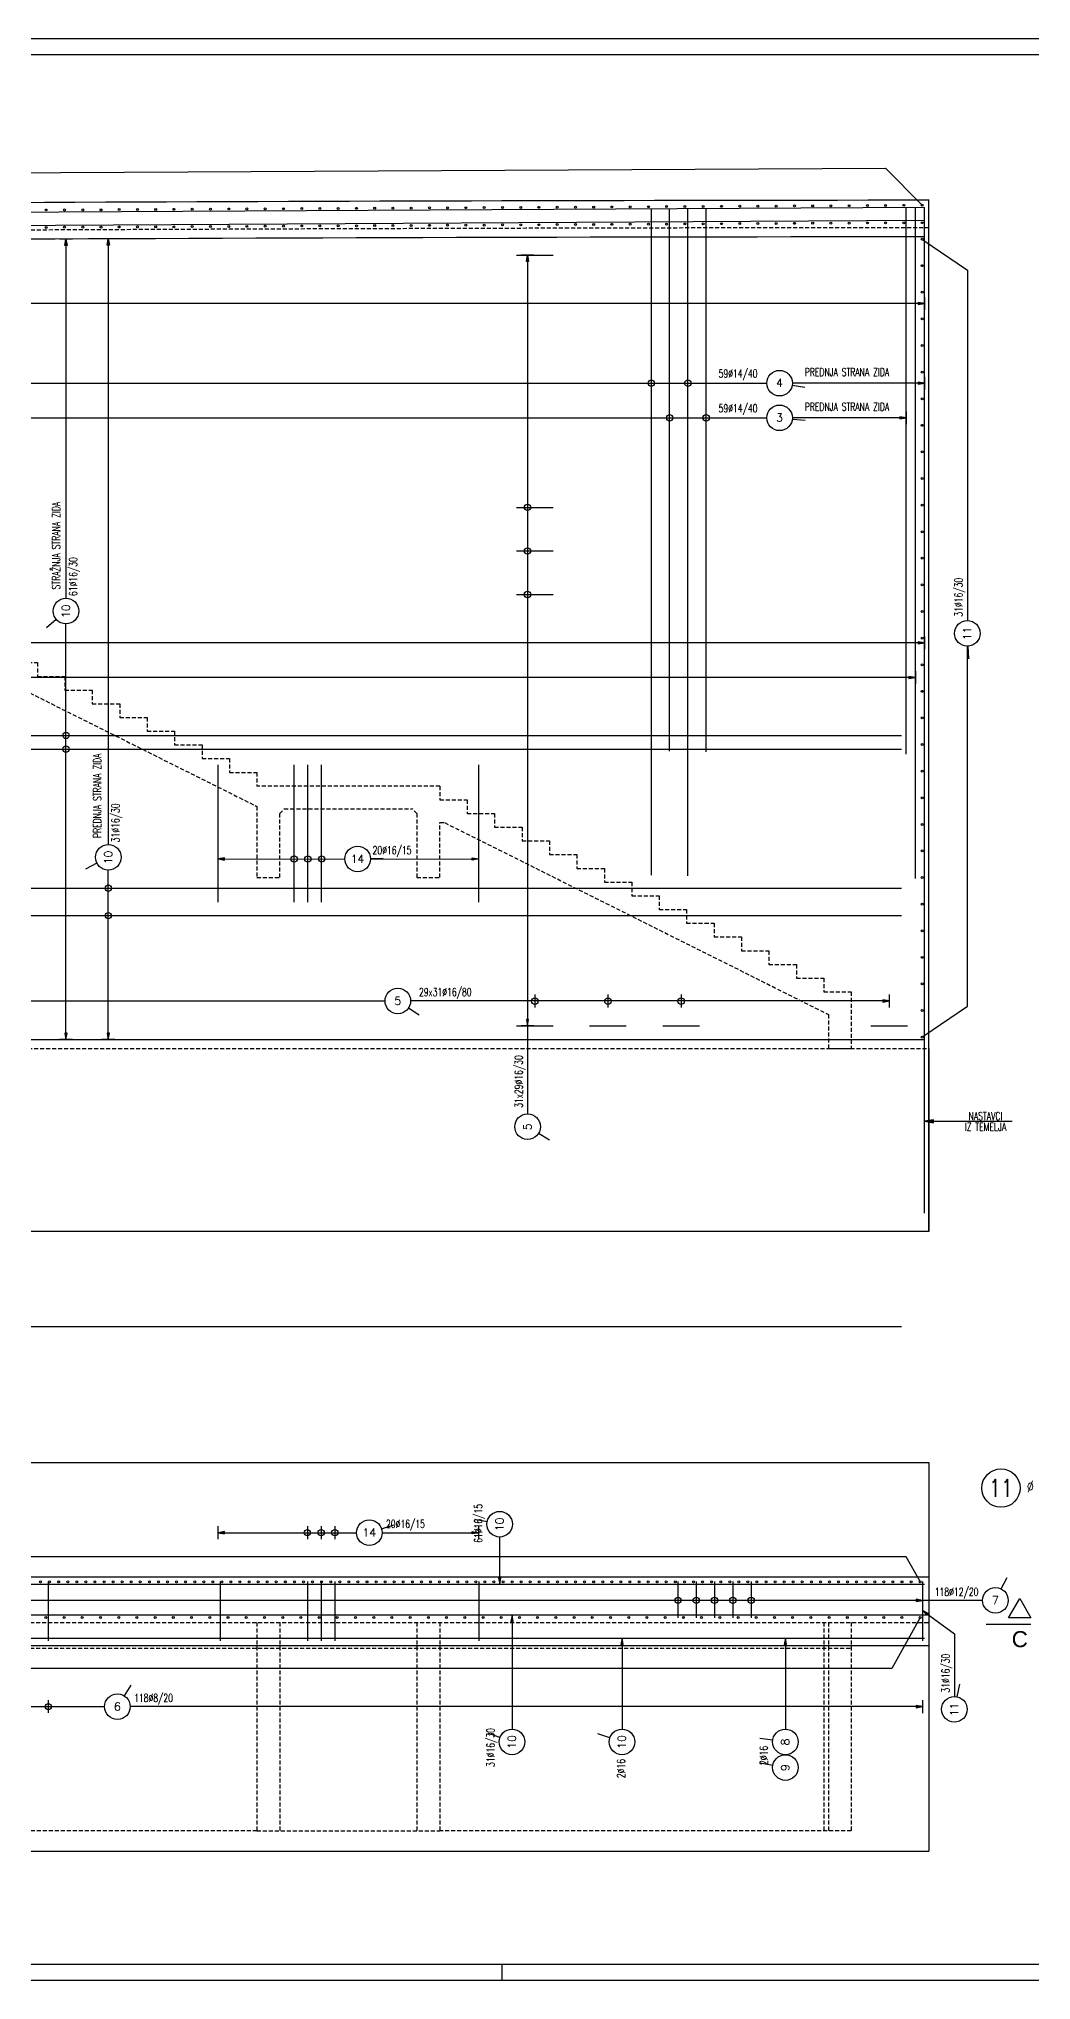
# Model space of a CAD drawing. Extents: x 4565 to 11832, y 737 to 2860.
# Drawn here: x 7934 to 9019, y 737 to 2860 of the extents above; entities that cross this region are included whole.
import ezdxf
from ezdxf.enums import TextEntityAlignment as Align

# ---------------------------------------------------------------- set-up
doc = ezdxf.new("R2010")
doc.units = 0
doc.header["$LTSCALE"] = 35
doc.linetypes.add('HIDDEN', pattern=[9.525, 6.35, -3.175])
doc.linetypes.add('HIDDEN2', pattern=[0.1875, 0.125, -0.0625])
for name, color, linetype in [('ARM', 1, 'CONTINUOUS'), ('ARM-I', 6, 'CONTINUOUS'), ('BETON', 7, 'CONTINUOUS'), ('BETON TANKO', 40, 'CONTINUOUS'), ('CRTICA', 7, 'CONTINUOUS'), ('FILE', 8, 'CONTINUOUS'), ('KOTE', 4, 'CONTINUOUS'), ('NEVIDLJIVO', 9, 'HIDDEN2'), ('TANKO', 8, 'CONTINUOUS'), ('TEKST', 7, 'CONTINUOUS')]:
    doc.layers.add(name, color=color, linetype=linetype)
doc.styles.add('KOTE', font='romans.shx', dxfattribs={"width": 0.7})
doc.styles.add('NASLOV', font='ARIAL.TTF')
doc.styles.get("Standard").update_dxf_attribs({"font": 'romans.shx', "width": 0.9})

# ---------------------------------------------------------------- blocks, each defined once
blk = doc.blocks.new('POZ')
at = {"layer": 'ARM-I'}
blk.add_circle((0, 0), 0.6, dxfattribs=at)
at = {"layer": 'ARM', "width": 0.7}
for s, p in [('%%c', (0.814, -0.125)), ('L=', (2.064, -0.125)), ('K=', (4.256, -0.125))]:
    blk.add_text(s, height=0.35, dxfattribs=at).set_placement(p)
for tag, p in [('VA', (0.879, 0.435)), ('FI', (1.162, -0.13)), ('DUZ', (2.598, -0.13)), ('KOM', (4.881, -0.13))]:
    blk.add_attdef(tag, p, '', height=0.35, dxfattribs=at)
at = {"layer": 'ARM', "width": 0.7, "flags": 1}
for tag, p in [('TIP', (1.038, -0.896)), ('A', (1.162, -1.411)), ('B', (1.162, -1.918)), ('C', (1.162, -2.426)), ('D', (1.162, -2.934)), ('E', (1.162, -3.441)), ('F', (1.162, -3.949)), ('G', (1.162, -4.457)), ('H', (1.162, -4.964)), ('I', (1.162, -5.472)), ('J', (1.162, -5.98)), ('K', (1.162, -6.487)), ('L', (1.162, -6.995)), ('M', (1.162, -7.503)), ('N', (1.162, -8.011))]:
    blk.add_attdef(tag, p, '', height=0.35, dxfattribs=at)
at = {"layer": 'ARM-I', "width": 0.8}
blk.add_attdef('POZ', text='', height=0.55, dxfattribs=at).set_placement((0, 0), align=Align.MIDDLE)
blk = doc.blocks.new('A$C00352FD5')
at = {"layer": 'NEVIDLJIVO'}
for p, q in [((-2335, 1115.2), (-2335, 1015.2)), ((-2135, 1117.1), (-2135, 1102.1)), ((-2310, 1085.2), (-2305, 1090.2)), ((-2310, 1015.2), (-2310, 1085.2)), ((-2305, 1090.2), (-2165, 1090.2)), ((-2165, 1090.2), (-2160, 1085.2)), ((-2160, 1085.2), (-2160, 1015.2)), ((-2135, 1102.1), (-2105, 1102.1)), ((-2105, 1102.1), (-2105, 1087.1)), ((-2105, 1087.1), (-2075, 1087.1)), ((-2075, 1087.1), (-2075, 1072.1)), ((-2135, 1015.2), (-2135, 1077.1)), ((-2135, 1077.1), (-2129.7, 1077.1)), ((-2129.7, 1077.1), (-1535, 779.8)), ((-2075, 1072.1), (-2045, 1072.1)), ((-2045, 1072.1), (-2045, 1057.1)), ((-2045, 1057.1), (-2015, 1057.1)), ((-2015, 1057.1), (-2015, 1042.1)), ((-2015, 1042.1), (-1985, 1042.1)), ((-1985, 1042.1), (-1985, 1027.1)), ((-1985, 1027.1), (-1955, 1027.1)), ((-1955, 1027.1), (-1955, 1012.1)), ((-2335, 1015.2), (-2310, 1015.2)), ((-2160, 1015.2), (-2135, 1015.2)), ((-1955, 1012.1), (-1925, 1012.1)), ((-1925, 1012.1), (-1925, 997.1)), ((-1925, 997.1), (-1895, 997.1)), ((-1895, 997.1), (-1895, 982.1)), ((-1895, 982.1), (-1865, 982.1)), ((-1865, 982.1), (-1865, 967.1)), ((-1865, 967.1), (-1835, 967.1)), ((-1835, 967.1), (-1835, 952.1)), ((-1835, 952.1), (-1805, 952.1)), ((-1805, 952.1), (-1805, 937.1)), ((-1805, 937.1), (-1775, 937.1)), ((-1775, 937.1), (-1775, 922.1)), ((-1775, 922.1), (-1745, 922.1)), ((-1745, 922.1), (-1745, 907.1)), ((-1745, 907.1), (-1715, 907.1)), ((-1715, 907.1), (-1715, 892.1)), ((-1715, 892.1), (-1685, 892.1)), ((-1685, 892.1), (-1685, 877.1)), ((-1685, 877.1), (-1655, 877.1)), ((-1655, 877.1), (-1655, 862.1)), ((-1655, 862.1), (-1625, 862.1)), ((-1625, 862.1), (-1625, 847.1)), ((-1625, 847.1), (-1595, 847.1)), ((-1595, 847.1), (-1595, 832.1)), ((-1595, 832.1), (-1565, 832.1)), ((-1565, 832.1), (-1565, 817.1)), ((-1565, 817.1), (-1535, 817.1)), ((-1535, 817.1), (-1535, 802.1)), ((-1335, 802.1), (-1535, 802.1)), ((-1335, 802.1), (-1335, 787.1)), ((-1335, 787.1), (-1305, 787.1)), ((-1305, 787.1), (-1305, 772.1)), ((-1535, 779.8), (-1535, 702.1)), ((-1505, 777.1), (-1510, 772.1)), ((-1510, 702.1), (-1510, 772.1)), ((-1505, 777.1), (-1365, 777.1)), ((-1360, 772.1), (-1365, 777.1)), ((-1360, 772.1), (-1360, 702.1)), ((-1305, 772.1), (-1275, 772.1)), ((-1275, 772.1), (-1275, 757.1)), ((-1335, 702.1), (-1335, 762.1)), ((-1335, 762.1), (-1329.7, 762.1)), ((-1329.7, 762.1), (-735, 464.8)), ((-1275, 757.1), (-1245, 757.1)), ((-1245, 757.1), (-1245, 742.1)), ((-1245, 742.1), (-1215, 742.1)), ((-1215, 742.1), (-1215, 727.1)), ((-1215, 727.1), (-1185, 727.1)), ((-1185, 727.1), (-1185, 712.1)), ((-1535, 702.1), (-1510, 702.1)), ((-1360, 702.1), (-1335, 702.1)), ((-1185, 712.1), (-1155, 712.1)), ((-1155, 712.1), (-1155, 697.1)), ((-1155, 697.1), (-1125, 697.1)), ((-1125, 697.1), (-1125, 682.1)), ((-1125, 682.1), (-1095, 682.1)), ((-1095, 682.1), (-1095, 667.1)), ((-1095, 667.1), (-1065, 667.1)), ((-1065, 667.1), (-1065, 652.1)), ((-1065, 652.1), (-1035, 652.1)), ((-1035, 652.1), (-1035, 637.1)), ((-1035, 637.1), (-1005, 637.1)), ((-1005, 637.1), (-1005, 622.1)), ((-1005, 622.1), (-975, 622.1)), ((-975, 622.1), (-975, 607.1)), ((-975, 607.1), (-945, 607.1)), ((-945, 607.1), (-945, 592.1)), ((-945, 592.1), (-915, 592.1)), ((-915, 592.1), (-915, 577.1)), ((-915, 577.1), (-885, 577.1)), ((-885, 577.1), (-885, 562.1)), ((-885, 562.1), (-855, 562.1)), ((-855, 562.1), (-855, 547.1)), ((-855, 547.1), (-825, 547.1)), ((-825, 547.1), (-825, 532.1)), ((-825, 532.1), (-795, 532.1)), ((-795, 532.1), (-795, 517.1)), ((-795, 517.1), (-765, 517.1)), ((-765, 517.1), (-765, 502.1)), ((-765, 502.1), (-735, 502.1)), ((-735, 502.1), (-735, 487.1)), ((-535, 487.1), (-735, 487.1)), ((-535, 487.1), (-535, 472.1)), ((-535, 472.1), (-505, 472.1)), ((-505, 472.1), (-505, 457.1)), ((-735, 464.8), (-735, 387.1)), ((-710, 457.1), (-705, 462.1)), ((-710, 387.1), (-710, 457.1)), ((-705, 462.1), (-565, 462.1)), ((-560, 457.1), (-565, 462.1)), ((-560, 457.1), (-560, 387.1)), ((-535, 387.1), (-535, 447.1)), ((-535, 447.1), (-529.7, 447.1)), ((-529.7, 447.1), (-110, 237.3)), ((-505, 457.1), (-475, 457.1)), ((-475, 457.1), (-475, 442.1)), ((-475, 442.1), (-445, 442.1)), ((-445, 442.1), (-445, 427.1)), ((-445, 427.1), (-415, 427.1)), ((-415, 427.1), (-415, 412.1)), ((-415, 412.1), (-385, 412.1)), ((-385, 412.1), (-385, 397.1)), ((-735, 387.1), (-710, 387.1)), ((-560, 387.1), (-535, 387.1)), ((-385, 397.1), (-355, 397.1)), ((-355, 397.1), (-355, 382.1)), ((-355, 382.1), (-325, 382.1)), ((-325, 382.1), (-325, 367.1)), ((-325, 367.1), (-295, 367.1)), ((-295, 367.1), (-295, 352.1)), ((-295, 352.1), (-265, 352.1)), ((-265, 352.1), (-265, 337.1)), ((-265, 337.1), (-235, 337.1)), ((-235, 337.1), (-235, 322.1)), ((-235, 322.1), (-205, 322.1)), ((-205, 322.1), (-205, 307.1)), ((-205, 307.1), (-175, 307.1)), ((-175, 307.1), (-175, 292.1)), ((-175, 292.1), (-145, 292.1)), ((-145, 292.1), (-145, 277.1)), ((-145, 277.1), (-115, 277.1)), ((-115, 277.1), (-115, 262.1)), ((-115, 262.1), (-85, 262.1)), ((-85, 262.1), (-85, 200)), ((-110, 237.3), (-110, 200)), ((-110, 200), (-85, 200))]:
    blk.add_line(p, q, dxfattribs=at)
blk = doc.blocks.new('S')
at = {"layer": 'KOTE', "color": 9}
blk.add_line((0, 1), (0, -1), dxfattribs=at)
blk.add_lwpolyline([(-1, 0.17), (-1, -0.17), (0, 0)], close=True, dxfattribs=at)
at = {"layer": 'KOTE', "color": 9, "linetype": 'ByBlock'}
blk.add_solid([(-1, 0.17), (-1, -0.17), (0, 0)], dxfattribs=at)
blk = doc.blocks.new('P')
at = {"layer": 'KOTE'}
blk.add_circle((0, 0), 0.4, dxfattribs=at)
blk.add_attdef('P', text='', height=0.25, dxfattribs=at).set_placement((-0.004, 0.004), align=Align.MIDDLE)
blk = doc.blocks.new('A$C416A7DBD')
at = {"layer": 'NEVIDLJIVO'}
for p, q in [((-2335, -403), (-2335, -175)), ((-2310, -175), (-2310, -403)), ((-2160, -175), (-2160, -403)), ((-2135, -175), (-2135, -403)), ((-1535, -175), (-1535, -403)), ((-1510, -175), (-1510, -403)), ((-1360, -175), (-1360, -403)), ((-1335, -175), (-1335, -403)), ((-735, -175), (-735, -403)), ((-710, -175), (-710, -403)), ((-560, -175), (-560, -403)), ((-535, -175), (-535, -403)), ((-115, -175), (-115, -403)), ((-110, -175), (-110, -403)), ((-85, -175), (-85, -403)), ((-2335, -203), (-85, -203)), ((-2135, -403), (-2335, -403)), ((-1535, -403), (-2135, -403)), ((-1535, -403), (-1335, -403)), ((-735, -403), (-1335, -403)), ((-735, -403), (-535, -403)), ((-85, -403), (-535, -403))]:
    blk.add_line(p, q, dxfattribs=at)
blk = doc.blocks.new('STR')
at = {"layer": 'KOTE', "color": 9}
blk.add_lwpolyline([(-1, 0.17), (-1, -0.17), (0, 0)], close=True, dxfattribs=at)
at = {"layer": 'KOTE', "color": 9, "linetype": 'ByBlock'}
blk.add_solid([(-1, 0.17), (-1, -0.17), (0, 0)], dxfattribs=at)

msp = doc.modelspace()

# ---------------------------------------------------------------- linework, layer by layer
at = {"layer": 'ARM'}
for p, q in [((8902.1, 2675.7), (6562.1, 2663)), ((8882.1, 2077.8), (8882.1, 2675.3)), ((8892.2, 1942), (8892.2, 2675.4)), ((8902.1, 1575.9), (8902.1, 2675.7)), ((6562.1, 2649), (8902.1, 2661.7)), ((8603.5, 1945.4), (8603.5, 2674)), ((8623.5, 2081.2), (8623.5, 2674.4)), ((8643.5, 1944.9), (8643.5, 2674.3)), ((8663.5, 2080.5), (8663.5, 2674.4)), ((8456, 2623.5), (8496, 2623.5)), ((8456, 2347.8), (8496, 2347.8)), ((8456, 2300.1), (8496, 2300.1)), ((8456, 2252.5), (8496, 2252.5)), ((8129.7, 1916), (8129.7, 2066.1)), ((8212.9, 1916), (8212.9, 2066.1)), ((8227.9, 1916), (8227.9, 2066.1)), ((8242.9, 1916), (8242.9, 2066.1)), ((8414.7, 1916), (8414.7, 2066.1)), ((6562.1, 1765.9), (8902.1, 1765.9)), ((8456, 1780.9), (8496, 1780.9)), ((8536, 1780.9), (8576, 1780.9)), ((8616, 1780.9), (8656, 1780.9)), ((8843.5, 1780.9), (8883.5, 1780.9)), ((6562.1, 1170.3), (8902.1, 1170.3)), ((7944, 1173.3), (7944, 1108.3)), ((8131.8, 1173.3), (8131.8, 1108.3)), ((8227.3, 1173.3), (8227.3, 1108.3)), ((8242.3, 1173.3), (8242.3, 1108.3)), ((8257.3, 1173.3), (8257.3, 1108.3)), ((8414.7, 1173.3), (8414.7, 1108.3)), ((8632.6, 1173.3), (8632.6, 1133.3)), ((8652.6, 1173.3), (8652.6, 1133.3)), ((8672.6, 1173.3), (8672.6, 1133.3)), ((8692.6, 1173.3), (8692.6, 1133.3)), ((8712.6, 1173.3), (8712.6, 1133.3)), ((8900, 1173.3), (8900, 1108.3)), ((8905, 1136.3), (6562.1, 1136.3)), ((6562.1, 1111.3), (8902.1, 1111.3))]:
    msp.add_line(p, q, dxfattribs=at)
for points in [[(7677.1, 2098.4), (8877.1, 2098.4)], [(7677.1, 2083.4), (8877.1, 2083.4)], [(7677.1, 1931.3), (8877.1, 1931.3)], [(7677.1, 1901.3), (8877.1, 1901.3)]]:
    msp.add_lwpolyline(points, dxfattribs=at)
msp.add_arc((9085.9, -247316.3), 249960, 90.042114, 90.578497, dxfattribs=at)
at = {"layer": 'ARM-I'}
msp.add_lwpolyline([(7677.1, 1452), (8877.1, 1452)], dxfattribs=at)
at = {"layer": 'BETON'}
for p, q in [((8907.1, 1555.9), (8907.1, 2683.7)), ((8907.1, 1755.9), (8907.1, 1555.9)), ((8907.1, 1555.9), (6557.1, 1555.9)), ((7752.1, 1178.3), (8907.1, 1178.3)), ((8907.1, 1178.3), (8907.1, 1103.3)), ((7752.1, 1103.3), (8907.1, 1103.3))]:
    msp.add_line(p, q, dxfattribs=at)
for points in [[(4565.1, 737.2), (11030.3, 737.2), (11030.3, 2860.2), (4565.1, 2860.2)], [(4652.6, 754.7), (11012.8, 754.7), (11012.8, 2842.7), (4652.6, 2842.7)]]:
    msp.add_lwpolyline(points, close=True, dxfattribs=at)
msp.add_arc((9085.9, -247316.3), 250000, 90.040962, 90.530272, dxfattribs=at)
at = {"layer": 'BETON TANKO'}
for p, q in [((6557.1, 1303.3), (8907.1, 1303.3)), ((8907.1, 1303.3), (8907.1, 1178.3)), ((8907.1, 1103.3), (8907.1, 878.3)), ((6557.1, 878.3), (8907.1, 878.3))]:
    msp.add_line(p, q, dxfattribs=at)
at = {"layer": 'CRTICA'}
for p, q in [((8757.6, 2481.4), (8771.4, 2479.1)), ((8757.7, 2444.4), (8771.6, 2443.1)), ((7952.7, 2225.3), (7942, 2216.2)), ((8949.6, 2196), (8950.2, 2182)), ((7997.2, 1958.7), (7984.8, 1952.2)), ((8296.3, 1963.8), (8310.2, 1964.3)), ((8338, 1800.4), (8349.7, 1792.8)), ((8480.1, 1663.3), (8492.1, 1656.1)), ((8308.5, 1230.8), (8321.8, 1235.1)), ((8423.9, 1238.3), (8410.1, 1240.9)), ((8986.2, 1165), (8992.6, 1177.5)), ((8027.2, 1048.1), (8034.7, 1059.9)), ((8937.8, 1047.1), (8940.7, 1060.8)), ((8437.9, 1002.5), (8424.8, 1007.2)), ((8558.1, 1002.1), (8544.8, 1006.5)), ((8736.2, 999.5), (8722.3, 1001.3)), ((8736.3, 972), (8722.4, 974.3))]:
    msp.add_line(p, q, dxfattribs=at)
at = {"layer": 'FILE'}
msp.add_line((8440.3, 737.2), (8440.3, 754.7), dxfattribs=at)
at = {"layer": 'KOTE', "color": 9}
for p, q in [((8476, 1815), (8476, 1801)), ((8556, 1815), (8556, 1801)), ((8636, 1815), (8636, 1801)), ((8227.3, 1233.6), (8227.3, 1219.6)), ((8242.3, 1233.6), (8242.3, 1219.6)), ((8257.3, 1233.6), (8257.3, 1219.6)), ((7944, 1043.4), (7944, 1029.4))]:
    msp.add_line(p, q, dxfattribs=at)
at = {"layer": 'KOTE'}
for centre, radius in [((8121.3, 2674), 1.05), ((8141.3, 2674.1), 1.05), ((8161.2, 2674.2), 1.05), ((8181.2, 2674.3), 1.05), ((8201.1, 2674.4), 1.05), ((8221.1, 2674.5), 1.05), ((8241, 2674.6), 1.05), ((8261, 2674.7), 1.05), ((8281, 2674.8), 1.05), ((8300.9, 2674.9), 1.05), ((8320.9, 2675), 1.05), ((8340.8, 2675.1), 1.05), ((8360.8, 2675.3), 1.05), ((8380.7, 2675.4), 1.05), ((8400.7, 2675.5), 1.05), ((8420.7, 2675.6), 1.05), ((8440.6, 2675.7), 1.05), ((8460.6, 2675.8), 1.05), ((8480.5, 2675.9), 1.05), ((8500.5, 2676), 1.05), ((8520.4, 2676.1), 1.05), ((8540.4, 2676.2), 1.05), ((8560.4, 2676.3), 1.05), ((8580.3, 2676.4), 1.05), ((8600.3, 2676.6), 1.05), ((8620.2, 2676.7), 1.05), ((8640.2, 2676.8), 1.05), ((8660.1, 2676.9), 1.05), ((8680.1, 2677), 1.05), ((8700.1, 2677.1), 1.05), ((8720, 2677.2), 1.05), ((8740, 2677.3), 1.05), ((8759.9, 2677.4), 1.05), ((8779.9, 2677.5), 1.05), ((8799.8, 2677.6), 1.05), ((8819.8, 2677.7), 1.05), ((8839.8, 2677.9), 1.05), ((8859.7, 2678), 1.05), ((8879.7, 2678.1), 1.05), ((8899.6, 2678.2), 1.05), ((7941.7, 2673), 1.05), ((7941.7, 2653.9), 1.05), ((7961.6, 2673.1), 1.05), ((7961.6, 2654.1), 1.05), ((7981.6, 2673.2), 1.05), ((7981.6, 2654.2), 1.05), ((8001.6, 2673.3), 1.05), ((8001.6, 2654.3), 1.05), ((8021.5, 2673.4), 1.05), ((8021.5, 2654.4), 1.05), ((8041.5, 2673.5), 1.05), ((8041.5, 2654.5), 1.05), ((8061.4, 2673.6), 1.05), ((8061.4, 2654.6), 1.05), ((8081.4, 2673.7), 1.05), ((8081.4, 2654.7), 1.05), ((8101.3, 2673.9), 1.05), ((8101.3, 2654.8), 1.05), ((8121.3, 2654.9), 1.05), ((8141.3, 2655), 1.05), ((8161.2, 2655.1), 1.05), ((8181.2, 2655.2), 1.05), ((8201.1, 2655.4), 1.05), ((8221.1, 2655.5), 1.05), ((8241, 2655.6), 1.05), ((8261, 2655.7), 1.05), ((8281, 2655.8), 1.05), ((8300.9, 2655.9), 1.05), ((8320.9, 2656), 1.05), ((8340.8, 2656.1), 1.05), ((8360.8, 2656.2), 1.05), ((8380.7, 2656.3), 1.05), ((8400.7, 2656.4), 1.05), ((8420.7, 2656.5), 1.05), ((8440.6, 2656.7), 1.05), ((8460.6, 2656.8), 1.05), ((8480.5, 2656.9), 1.05), ((8500.5, 2657), 1.05), ((8520.4, 2657.1), 1.05), ((8540.4, 2657.2), 1.05), ((8560.4, 2657.3), 1.05), ((8580.3, 2657.4), 1.05), ((8600.3, 2657.5), 1.05), ((8620.2, 2657.6), 1.05), ((8640.2, 2657.7), 1.05), ((8660.1, 2657.8), 1.05), ((8680.1, 2658), 1.05), ((8700.1, 2658.1), 1.05), ((8720, 2658.2), 1.05), ((8740, 2658.3), 1.05), ((8759.9, 2658.4), 1.05), ((8779.9, 2658.5), 1.05), ((8799.8, 2658.6), 1.05), ((8819.8, 2658.7), 1.05), ((8839.8, 2658.8), 1.05), ((8859.7, 2658.9), 1.05), ((8879.7, 2659), 1.05), ((8899.6, 2659.1), 1.05), ((8899.6, 2641.1), 1.05), ((8899.6, 2612.1), 1.05), ((8899.6, 2583), 1.05), ((8899.6, 2553.9), 1.05), ((8899.6, 2524.8), 1.05), ((8603.5, 2483.6), 3.5), ((8643.5, 2483.6), 3.5), ((8899.6, 2495.7), 1.05), ((8899.6, 2466.6), 1.05), ((8623.5, 2445.7), 3.5), ((8663.5, 2445.7), 3.5), ((8899.6, 2437.5), 1.05), ((8899.6, 2408.4), 1.05), ((8899.6, 2379.3), 1.05), ((8468.1, 2347.8), 3.5), ((8899.6, 2350.2), 1.05), ((8899.6, 2321.1), 1.05), ((8468.1, 2300.1), 3.5), ((8899.6, 2292.1), 1.05), ((8468.1, 2252.5), 3.5), ((8899.6, 2263), 1.05), ((8899.6, 2233.9), 1.05), ((8899.6, 2204.8), 1.05), ((8899.6, 2175.7), 1.05), ((8899.6, 2146.6), 1.05), ((7963.3, 2098.4), 3.5), ((8899.6, 2117.5), 1.05), ((7963.3, 2083.4), 3.5), ((8899.6, 2088.4), 1.05), ((8899.6, 2059.3), 1.05), ((8899.6, 2030.2), 1.05), ((8899.6, 2001.1), 1.05), ((8212.9, 1963.3), 3.5), ((8227.9, 1963.3), 3.5), ((8242.9, 1963.3), 3.5), ((8899.6, 1972.1), 1.05), ((8009.6, 1931.3), 3.5), ((8899.6, 1943), 1.05), ((8899.6, 1913.9), 1.05), ((8009.6, 1901.3), 3.5), ((8899.6, 1884.8), 1.05), ((8899.6, 1855.7), 1.05), ((8899.6, 1826.6), 1.05), ((8476, 1807.8), 3.5), ((8556, 1807.8), 3.5), ((8636, 1807.8), 3.5), ((8899.6, 1797.5), 1.05), ((8899.6, 1768.4), 1.05), ((8227.3, 1226.5), 3.5), ((8242.3, 1226.5), 3.5), ((8257.3, 1226.5), 3.5), ((7935.5, 1172.9), 1.05), ((7945.4, 1172.9), 1.05), ((7955.3, 1172.9), 1.05), ((7965.2, 1172.9), 1.05), ((7975.1, 1172.9), 1.05), ((7985, 1172.9), 1.05), ((7995, 1172.9), 1.05), ((8004.9, 1172.9), 1.05), ((8014.8, 1172.9), 1.05), ((8024.7, 1172.9), 1.05), ((8034.6, 1172.9), 1.05), ((8044.5, 1172.9), 1.05), ((8054.5, 1172.9), 1.05), ((8064.4, 1172.9), 1.05), ((8074.3, 1172.9), 1.05), ((8084.2, 1172.9), 1.05), ((8094.1, 1172.9), 1.05), ((8104.1, 1172.9), 1.05), ((8114, 1172.9), 1.05), ((8123.9, 1172.9), 1.05), ((8133.8, 1172.9), 1.05), ((8143.7, 1172.9), 1.05), ((8153.6, 1172.9), 1.05), ((8163.6, 1172.9), 1.05), ((8173.5, 1172.9), 1.05), ((8183.4, 1172.9), 1.05), ((8193.3, 1172.9), 1.05), ((8203.2, 1172.9), 1.05), ((8213.1, 1172.9), 1.05), ((8223.1, 1172.9), 1.05), ((8233, 1172.9), 1.05), ((8242.9, 1172.9), 1.05), ((8252.8, 1172.9), 1.05), ((8262.7, 1172.9), 1.05), ((8272.7, 1172.9), 1.05), ((8282.6, 1172.9), 1.05), ((8292.5, 1172.9), 1.05), ((8302.4, 1172.9), 1.05), ((8312.3, 1172.9), 1.05), ((8322.2, 1172.9), 1.05), ((8332.2, 1172.9), 1.05), ((8342.1, 1172.9), 1.05), ((8352, 1172.9), 1.05), ((8361.9, 1172.9), 1.05), ((8371.8, 1172.9), 1.05), ((8381.7, 1172.9), 1.05), ((8391.7, 1172.9), 1.05), ((8401.6, 1172.9), 1.05), ((8411.5, 1172.9), 1.05), ((8421.4, 1172.9), 1.05), ((8431.3, 1172.9), 1.05), ((8441.3, 1172.9), 1.05), ((8451.2, 1172.9), 1.05), ((8461.1, 1172.9), 1.05), ((8471, 1172.9), 1.05), ((8480.9, 1172.9), 1.05), ((8490.8, 1172.9), 1.05), ((8500.8, 1172.9), 1.05), ((8510.7, 1172.9), 1.05), ((8520.6, 1172.9), 1.05), ((8530.5, 1172.9), 1.05), ((8540.4, 1172.9), 1.05), ((8550.3, 1172.9), 1.05), ((8560.3, 1172.9), 1.05), ((8570.2, 1172.9), 1.05), ((8580.1, 1172.9), 1.05), ((8590, 1172.9), 1.05), ((8599.9, 1172.9), 1.05), ((8609.9, 1172.9), 1.05), ((8619.8, 1172.9), 1.05), ((8629.7, 1172.9), 1.05), ((8639.6, 1172.9), 1.05), ((8649.5, 1172.9), 1.05), ((8659.4, 1172.9), 1.05), ((8669.4, 1172.9), 1.05), ((8679.3, 1172.9), 1.05), ((8689.2, 1172.9), 1.05), ((8699.1, 1172.9), 1.05), ((8709, 1172.9), 1.05), ((8718.9, 1172.9), 1.05), ((8728.9, 1172.9), 1.05), ((8738.8, 1172.9), 1.05), ((8748.7, 1172.9), 1.05), ((8758.6, 1172.9), 1.05), ((8768.5, 1172.9), 1.05), ((8778.5, 1172.9), 1.05), ((8788.4, 1172.9), 1.05), ((8798.3, 1172.9), 1.05), ((8808.2, 1172.9), 1.05), ((8818.1, 1172.9), 1.05), ((8828, 1172.9), 1.05), ((8838, 1172.9), 1.05), ((8847.9, 1172.9), 1.05), ((8857.8, 1172.9), 1.05), ((8867.7, 1172.9), 1.05), ((8877.6, 1172.9), 1.05), ((8887.5, 1172.9), 1.05), ((8897.5, 1172.9), 1.05), ((8632.6, 1152.5), 3.5), ((8652.6, 1152.5), 3.5), ((8672.6, 1152.5), 3.5), ((8692.6, 1152.5), 3.5), ((8712.6, 1152.5), 3.5), ((7941.3, 1133.8), 1.05), ((7961.2, 1133.8), 1.05), ((7981.1, 1133.8), 1.05), ((8001.1, 1133.8), 1.05), ((8021, 1133.8), 1.05), ((8040.9, 1133.8), 1.05), ((8060.8, 1133.8), 1.05), ((8080.7, 1133.8), 1.05), ((8100.7, 1133.8), 1.05), ((8120.6, 1133.8), 1.05), ((8140.5, 1133.8), 1.05), ((8160.4, 1133.8), 1.05), ((8180.3, 1133.8), 1.05), ((8200.3, 1133.8), 1.05), ((8220.2, 1133.8), 1.05), ((8240.1, 1133.8), 1.05), ((8260, 1133.8), 1.05), ((8279.9, 1133.8), 1.05), ((8299.9, 1133.8), 1.05), ((8319.8, 1133.8), 1.05), ((8339.7, 1133.8), 1.05), ((8359.6, 1133.8), 1.05), ((8379.5, 1133.8), 1.05), ((8399.5, 1133.8), 1.05), ((8419.4, 1133.8), 1.05), ((8439.3, 1133.8), 1.05), ((8459.2, 1133.8), 1.05), ((8479.1, 1133.8), 1.05), ((8499.1, 1133.8), 1.05), ((8519, 1133.8), 1.05), ((8538.9, 1133.8), 1.05), ((8558.8, 1133.8), 1.05), ((8578.7, 1133.8), 1.05), ((8598.7, 1133.8), 1.05), ((8618.6, 1133.8), 1.05), ((8638.5, 1133.8), 1.05), ((8658.4, 1133.8), 1.05), ((8678.3, 1133.8), 1.05), ((8698.3, 1133.8), 1.05), ((8718.2, 1133.8), 1.05), ((8738.1, 1133.8), 1.05), ((8758, 1133.8), 1.05), ((8777.9, 1133.8), 1.05), ((8797.9, 1133.8), 1.05), ((8817.8, 1133.8), 1.05), ((8837.7, 1133.8), 1.05), ((8857.6, 1133.8), 1.05), ((8877.5, 1133.8), 1.05), ((8897.5, 1133.8), 1.05), ((7944, 1036.3), 3.5)]:
    msp.add_circle(centre, radius, dxfattribs=at)
at = {"layer": 'NEVIDLJIVO'}
for p, q in [((6557.1, 1755.9), (8907.1, 1755.9)), ((6572.1, 1128.3), (8907.1, 1128.3))]:
    msp.add_line(p, q, dxfattribs=at)
msp.add_arc((9085.9, -247316.3), 249970, 90.040967, 90.57962, dxfattribs=at)
at = {"layer": 'TANKO'}
for p, q in [((7746.1, 2712.8), (8859.7, 2718.8)), ((8899.6, 2678.2), (8859.7, 2718.8)), ((7963.3, 2641.2), (7963.3, 2248.4)), ((8009.6, 2641.4), (8009.6, 1979.1)), ((8900.5, 2640.5), (8949.1, 2607.1)), ((8468.1, 2623.5), (8468.1, 1684.5)), ((8949.1, 2607.1), (8949.1, 2224)), ((8902.1, 2570.7), (7589.1, 2570.7)), ((6582.1, 2483.6), (8729.7, 2483.6)), ((8902.1, 2483.6), (8757.7, 2483.6)), ((6562.1, 2445.7), (8729.7, 2445.7)), ((8882.1, 2445.7), (8757.7, 2445.7)), ((7963.3, 1765.9), (7963.3, 2220.4)), ((8902.1, 2199.7), (6941.3, 2199.7)), ((8949.1, 1802.4), (8949.1, 2196)), ((8892.2, 2161.8), (6941.3, 2161.8)), ((8129.7, 1963.3), (8268.3, 1963.2)), ((8296.3, 1963.3), (8414.7, 1963.2)), ((8009.6, 1765.9), (8009.6, 1951.1)), ((6615.1, 1808), (8312.2, 1808)), ((8863.5, 1808), (8340.2, 1808)), ((8900.5, 1769), (8949.1, 1802.4)), ((8902.1, 1676.4), (8997.9, 1676.4)), ((8129.7, 1226.5), (8281.1, 1226.5)), ((8309.1, 1226.5), (8414.7, 1226.4)), ((8437.6, 1170.3), (8437.6, 1221.8)), ((8882.3, 1200.1), (7744.7, 1200.1)), ((8897, 1173.8), (8882.3, 1200.1)), ((8965.8, 1152.5), (6564.3, 1152.5)), ((8451.1, 1136.3), (8451.1, 1011.7)), ((8897, 1132.9), (8866.5, 1078.1)), ((8900, 1141.3), (8934.9, 1116)), ((8571.4, 1111.3), (8571.4, 1011.7)), ((8750.1, 1111.3), (8750.1, 1011.7)), ((8934.9, 1116), (8934.9, 1047.4)), ((8866.5, 1078.1), (7773.5, 1078.1)), ((6564.3, 1036.3), (8005.6, 1036.3)), ((8900, 1036.3), (8033.6, 1036.3))]:
    msp.add_line(p, q, dxfattribs=at)
at = {"layer": 'TEKST', "linetype": 'HIDDEN'}
msp.add_line((9018.6, 1126.3), (8969.6, 1126.3), dxfattribs=at)
at = {"layer": 'TEKST'}
msp.add_lwpolyline([(9018.6, 1133.3), (8994.1, 1133.3), (9006.4, 1154.5)], close=True, dxfattribs=at)

# ---------------------------------------------------------------- block references
at = {"layer": 'KOTE'}
for name, p, xscale, yscale, zscale, rotation in [('S', (7963.3, 2641.2), -7, 7, 7, 270), ('S', (8009.6, 2641.4), -7, 7, 7, 270), ('S', (8468.1, 2623.5), -7, 7, 7, 270), ('S', (8129.7, 1963.3), 7, 7, 7, 180), ('S', (8414.7, 1963.3), -7, 7, 7, 179.9987545772191), ('S', (8468.1, 1780.9), 7, 7, 7, 270), ('S', (7963.3, 1765.9), 7, 7, 7, 270), ('S', (8009.6, 1765.9), 7, 7, 7, 270), ('STR', (8902.1, 1676.4), 10, 10, 10, 180), ('S', (8129.7, 1226.5), 7, 7, 7, 180), ('S', (8414.7, 1226.5), -7, 7, 7, 179.9987545772191), ('STR', (8437.6, 1170.3), 7, 7, 7, 270), ('STR', (8451.1, 1136.3), 7, 7, 7, 90), ('STR', (8571.4, 1111.3), 7, 7, 7, 90), ('STR', (8750.1, 1111.3), 7, 7, 7, 90)]:
    msp.add_blockref(name, p, dxfattribs=dict(at, xscale=xscale, yscale=yscale, zscale=zscale, rotation=rotation))
at = {"layer": 'KOTE', "xscale": 7, "yscale": 7, "zscale": 7}
for p in [(8902.1, 2570.7), (8902.1, 2483.6), (8882.1, 2445.7), (8902.2, 2199.7), (8892.2, 2161.8), (8863.5, 1808), (8900, 1152.5), (8900, 1036.3)]:
    msp.add_blockref('S', p, dxfattribs=at)
at = {"layer": 'KOTE'}
ref = msp.add_blockref('P', (8743.7, 2483.6), dxfattribs=dict(at, xscale=35, yscale=35, zscale=35))
ref.add_attrib('P', '4', dxfattribs={"height": 8.75}).set_placement((8743.6, 2483.8), align=Align.MIDDLE)
ref = msp.add_blockref('P', (8743.7, 2445.7), dxfattribs=dict(at, xscale=35, yscale=35, zscale=35))
ref.add_attrib('P', '3', dxfattribs={"height": 8.75}).set_placement((8743.6, 2445.9), align=Align.MIDDLE)
ref = msp.add_blockref('P', (7963.3, 2234.4), dxfattribs=dict(at, xscale=35, yscale=35, zscale=35, rotation=90))
ref.add_attrib('P', '10', dxfattribs={"height": 8.75, "rotation": 90}).set_placement((7963.2, 2234.2), align=Align.MIDDLE)
ref = msp.add_blockref('P', (8949.1, 2210), dxfattribs=dict(at, xscale=35, yscale=35, zscale=35, rotation=90))
ref.add_attrib('P', '11', dxfattribs={"height": 8.75, "rotation": 90}).set_placement((8948.9, 2209.9), align=Align.MIDDLE)
ref = msp.add_blockref('P', (8009.6, 1965.1), dxfattribs=dict(at, xscale=35, yscale=35, zscale=35, rotation=90))
ref.add_attrib('P', '10', dxfattribs={"height": 8.75, "rotation": 90}).set_placement((8009.5, 1964.9), align=Align.MIDDLE)
ref = msp.add_blockref('P', (8282.3, 1963.3), dxfattribs=dict(at, xscale=35, yscale=35, zscale=35))
ref.add_attrib('P', '14', dxfattribs={"height": 8.75}).set_placement((8282.1, 1963.4), align=Align.MIDDLE)
ref = msp.add_blockref('P', (8326.2, 1808), dxfattribs=dict(at, xscale=35, yscale=35, zscale=35))
ref.add_attrib('P', '5', dxfattribs={"height": 8.75}).set_placement((8326.1, 1808.1), align=Align.MIDDLE)
ref = msp.add_blockref('P', (8468.1, 1670.5), dxfattribs=dict(at, xscale=35, yscale=35, zscale=35, rotation=90))
ref.add_attrib('P', '5', dxfattribs={"height": 8.75, "rotation": 90}).set_placement((8468, 1670.4), align=Align.MIDDLE)
at = {"layer": 'KOTE', "xscale": 35, "yscale": 35, "zscale": 35}
msp.add_blockref('POZ', (8985.8, 1275.3), dxfattribs=at).add_auto_attribs({'POZ': '11', 'FI': '16', 'DUZ': '3.54', 'KOM': '186'})
at = {"layer": 'KOTE'}
ref = msp.add_blockref('P', (8295.1, 1226.5), dxfattribs=dict(at, xscale=35, yscale=35, zscale=35))
ref.add_attrib('P', '14', dxfattribs={"height": 8.75}).set_placement((8295, 1226.6), align=Align.MIDDLE)
ref = msp.add_blockref('P', (8437.6, 1235.8), dxfattribs=dict(at, xscale=35, yscale=35, zscale=35, rotation=90))
ref.add_attrib('P', '10', dxfattribs={"height": 8.75, "rotation": 90}).set_placement((8437.5, 1235.6), align=Align.MIDDLE)
ref = msp.add_blockref('P', (8979.8, 1152.5), dxfattribs=dict(at, xscale=35, yscale=35, zscale=35))
ref.add_attrib('P', '7', dxfattribs={"height": 8.75}).set_placement((8979.7, 1152.7), align=Align.MIDDLE)
ref = msp.add_blockref('P', (8019.6, 1036.3), dxfattribs=dict(at, xscale=35, yscale=35, zscale=35))
ref.add_attrib('P', '6', dxfattribs={"height": 8.75}).set_placement((8019.5, 1036.4), align=Align.MIDDLE)
ref = msp.add_blockref('P', (8934.9, 1033.4), dxfattribs=dict(at, xscale=35, yscale=35, zscale=35, rotation=90))
ref.add_attrib('P', '11', dxfattribs={"height": 8.75, "rotation": 90}).set_placement((8934.8, 1033.2), align=Align.MIDDLE)
ref = msp.add_blockref('P', (8451.1, 997.7), dxfattribs=dict(at, xscale=35, yscale=35, zscale=35, rotation=90))
ref.add_attrib('P', '10', dxfattribs={"height": 8.75, "rotation": 90}).set_placement((8451, 997.6), align=Align.MIDDLE)
ref = msp.add_blockref('P', (8571.4, 997.7), dxfattribs=dict(at, xscale=35, yscale=35, zscale=35, rotation=90))
ref.add_attrib('P', '10', dxfattribs={"height": 8.75, "rotation": 90}).set_placement((8571.2, 997.6), align=Align.MIDDLE)
ref = msp.add_blockref('P', (8750.1, 997.7), dxfattribs=dict(at, xscale=35, yscale=35, zscale=35, rotation=90))
ref.add_attrib('P', '8', dxfattribs={"height": 8.75, "rotation": 90}).set_placement((8749.9, 997.6), align=Align.MIDDLE)
ref = msp.add_blockref('P', (8750.1, 969.7), dxfattribs=dict(at, xscale=35, yscale=35, zscale=35, rotation=90))
ref.add_attrib('P', '9', dxfattribs={"height": 8.75, "rotation": 90}).set_placement((8749.9, 969.6), align=Align.MIDDLE)
at = {"layer": 'TANKO'}
for name, p in [('A$C00352FD5', (8907.1, 1555.9)), ('A$C416A7DBD', (8907.1, 1303.3))]:
    msp.add_blockref(name, p, dxfattribs=at)
at = {"layer": 'TANKO', "xscale": 7, "yscale": 7, "zscale": 7, "rotation": 144.1198014208389}
msp.add_blockref('STR', (8900, 1141.3), dxfattribs=at)

# ---------------------------------------------------------------- texts
at = {"layer": 'KOTE', "style": 'KOTE', "width": 0.7}
for s, p in [('59%%c14/40', (8698.3, 2493.5)), ('PREDNJA STRANA ZIDA', (8817.4, 2495.8)), ('59%%c14/40', (8698.3, 2455.5)), ('PREDNJA STRANA ZIDA', (8817.4, 2457.9)), ('29x31%%C16/80', (8378.1, 1817.1)), ('NASTAVCI ', (8971, 1682.1)), ('IZ TEMELJA', (8968.9, 1670.2)), ('118%%C12/20', (8937.3, 1161.2))]:
    msp.add_text(s, height=8.75, dxfattribs=at).set_placement(p, align=Align.MIDDLE)
for s, p in [('STRAŽNJA STRANA ZIDA', (7951.2, 2305.9)), ('PREDNJA STRANA ZIDA', (7997.5, 2032.4)), ('31x29%%C16/30', (8459, 1719.9))]:
    msp.add_text(s, height=8.75, rotation=90, dxfattribs=at).set_placement(p, align=Align.MIDDLE)
for s, p in [('61%%c16/30', (7975.5, 2250.8)), ('31%%C16/30', (8943.8, 2228.2)), ('31%%c16/30', (8021.8, 1981.5)), ('61%%c16/15', (8418.6, 1215.4)), ('31%%C16/30', (8929.7, 1051.6)), ('31%%c16/30', (8432.1, 970.3)), ('2%%c16', (8574.7, 958.1)), ('2%%c16', (8730.7, 972.4))]:
    msp.add_text(s, height=8.75, rotation=90, dxfattribs=at).set_placement(p)
for s, p in [('20%%c16/15', (8298.6, 1968.5)), ('20%%c16/15', (8313.3, 1231.7)), ('118%%c8/20', (8037.8, 1041.5))]:
    msp.add_text(s, height=8.75, dxfattribs=at).set_placement(p)
at = {"layer": 'TEKST', "style": 'NASLOV'}
msp.add_text('C', height=17.5, dxfattribs=at).set_placement((9006.4, 1110.1), align=Align.MIDDLE)

doc.saveas('drawing.dxf')
